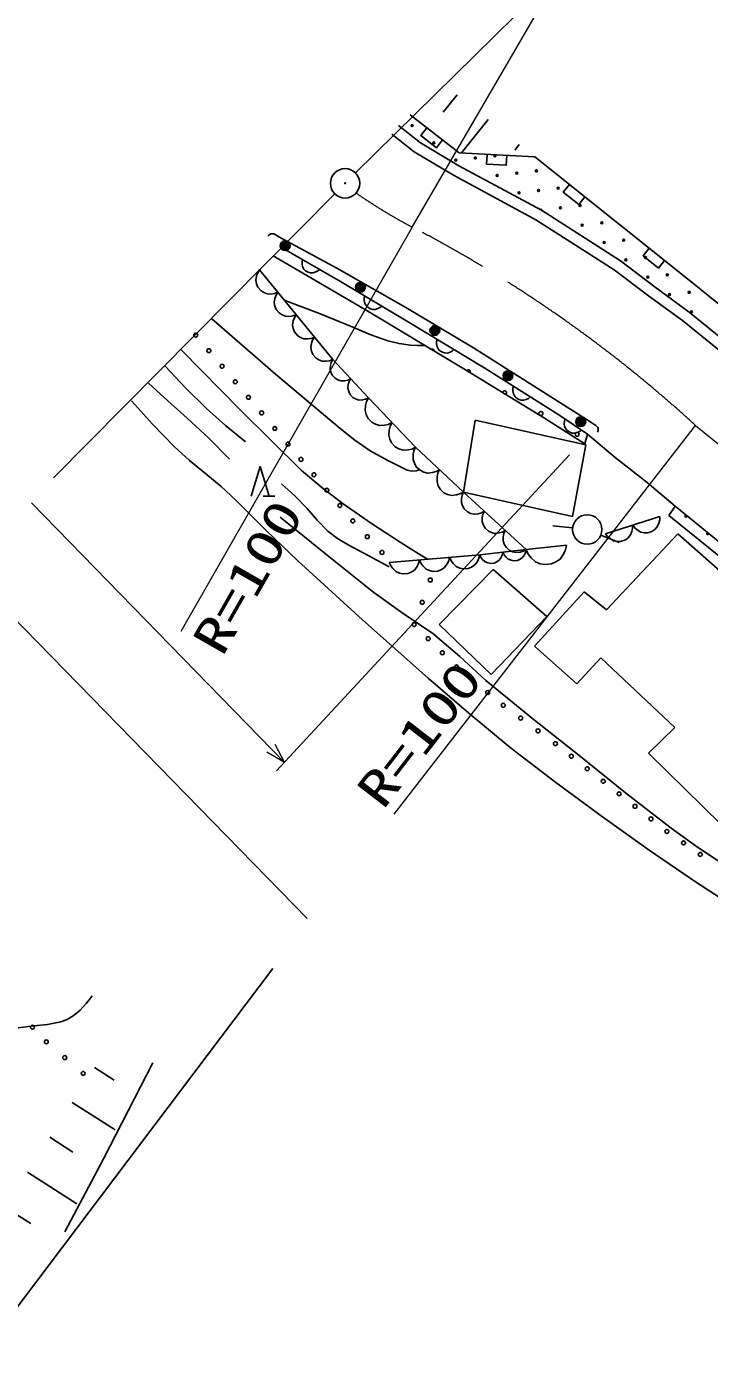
# Model space of a CAD drawing. Units: millimetres, scale not verified. Extents: x 40000 to 680000, y 20000 to 380000.
# Drawn here: x 281286 to 315915, y 246171 to 313828 of the extents above; entities that cross this region are included whole.
import ezdxf
from ezdxf.enums import TextEntityAlignment as Align

# ---------------------------------------------------------------- set-up
doc = ezdxf.new("R2010")
doc.units = ezdxf.units.MM
doc.header["$LTSCALE"] = 1000
doc.linetypes.add('CHAIN', pattern=[18.5, 12, -1.5, 3.5, -1.5])
for name, color, linetype, lineweight in [('M-BGD', 7, 'Continuous', 25), ('M-BGD-HTXT', 7, 'Continuous', 13), ('M-BMK', 2, 'CHAIN', 13), ('M-OTRS', 6, 'Continuous', 25)]:
    doc.layers.add(name, color=color, linetype=linetype, lineweight=lineweight)
doc.styles.add('ＭＳ ゴシック', font='')
doc.styles.get('ＭＳ ゴシック').set_extended_font_data('MS Gothic')

# ---------------------------------------------------------------- blocks, each defined once
blk = doc.blocks.new('BUHIN214')
at = {"color": 7, "linetype": 'Continuous', "lineweight": 25}
blk.add_circle((0, 0), 746, dxfattribs=at)
blk = doc.blocks.new('BUHIN217')
at = {"color": 7, "linetype": 'Continuous', "lineweight": 25}
blk.add_line((523, -552), (1030, -230), dxfattribs=at)
blk.add_lwpolyline([(13, -875), (-402, 633), (786, -385)], dxfattribs=at)
blk = doc.blocks.new('BUHIN221')
at = {"color": 7, "linetype": 'Continuous', "lineweight": 25}
blk.add_circle((0, 0), 99.5, dxfattribs=at)
blk = doc.blocks.new('BUHIN222')
at = {"color": 7, "linetype": 'Continuous', "lineweight": 25}
blk.add_circle((0, 0), 99.5, dxfattribs=at)
blk = doc.blocks.new('BUHIN223')
at = {"color": 7, "linetype": 'Continuous', "lineweight": 25}
blk.add_circle((0, 0), 99.5, dxfattribs=at)
blk = doc.blocks.new('BUHIN224')
at = {"color": 7, "linetype": 'Continuous', "lineweight": 25}
blk.add_circle((0, 0), 99.5, dxfattribs=at)
blk = doc.blocks.new('BUHIN225')
at = {"color": 7, "linetype": 'Continuous', "lineweight": 25}
blk.add_circle((0, 0), 99.5, dxfattribs=at)
blk = doc.blocks.new('BUHIN226')
at = {"color": 7, "linetype": 'Continuous', "lineweight": 25}
blk.add_circle((0, 0), 99.5, dxfattribs=at)
blk = doc.blocks.new('BUHIN227')
at = {"color": 7, "linetype": 'Continuous', "lineweight": 25}
blk.add_circle((0, 0), 99.5, dxfattribs=at)
blk = doc.blocks.new('BUHIN228')
at = {"color": 7, "linetype": 'Continuous', "lineweight": 25}
blk.add_circle((0, 0), 99.5, dxfattribs=at)
blk = doc.blocks.new('BUHIN229')
at = {"color": 7, "linetype": 'Continuous', "lineweight": 25}
blk.add_circle((0, 0), 99.5, dxfattribs=at)
blk = doc.blocks.new('BUHIN424')
at = {"color": 7, "linetype": 'Continuous', "lineweight": 25}
for radius in [249, 220, 191, 161, 132, 97.5, 67.5, 38.8, 7.5]:
    blk.add_circle((0, -249), radius, dxfattribs=at)
blk = doc.blocks.new('BUHIN463')
at = {"color": 7, "linetype": 'Continuous', "lineweight": 25}
blk.add_lwpolyline([(-463, -553), (-301, -618), (-138, -642), (74, -636), (242, -570), (393, -475), (537, -303), (604, -139), (639, 39), (608, 248), (554, 402), (463, 553)], dxfattribs=at)
blk = doc.blocks.new('BUHIN465')
at = {"color": 7, "linetype": 'Continuous', "lineweight": 25}
blk.add_lwpolyline([(-461, -370), (-341, -449), (-214, -494), (-42, -523), (103, -497), (240, -445), (383, -330), (463, -208), (520, -72), (529, 102), (509, 235), (461, 370)], dxfattribs=at)
blk = doc.blocks.new('BUHIN466')
at = {"color": 7, "linetype": 'Continuous', "lineweight": 25}
blk.add_lwpolyline([(-612, -464), (-459, -570), (-295, -633), (-74, -678), (116, -649), (295, -586), (485, -442), (593, -287), (672, -111), (690, 114), (669, 286), (612, 464)], dxfattribs=at)
blk = doc.blocks.new('BUHIN467')
at = {"color": 7, "linetype": 'Continuous', "lineweight": 25}
blk.add_lwpolyline([(-707, 127), (-684, -46), (-623, -199), (-513, -379), (-373, -492), (-216, -575), (3, -614), (179, -591), (350, -534), (516, -403), (622, -279), (707, -127)], dxfattribs=at)
blk = doc.blocks.new('BUHIN468')
at = {"color": 7, "linetype": 'Continuous', "lineweight": 25}
blk.add_lwpolyline([(-817, 154), (-791, -46), (-723, -223), (-597, -433), (-436, -565), (-256, -662), (-2, -710), (201, -685), (399, -621), (592, -471), (716, -329), (817, -154)], dxfattribs=at)
blk = doc.blocks.new('BUHIN469')
at = {"color": 7, "linetype": 'Continuous', "lineweight": 25}
blk.add_lwpolyline([(-840, 207), (-825, -2), (-764, -190), (-646, -415), (-486, -562), (-304, -674), (-44, -738), (169, -723), (379, -668), (588, -524), (725, -384), (840, -207)], dxfattribs=at)
blk = doc.blocks.new('BUHIN470')
at = {"color": 7, "linetype": 'Continuous', "lineweight": 25}
blk.add_lwpolyline([(-642, 169), (-632, 9), (-589, -136), (-501, -310), (-380, -425), (-242, -513), (-43, -565), (121, -557), (282, -517), (444, -409), (551, -304), (642, -169)], dxfattribs=at)
blk = doc.blocks.new('BUHIN471')
at = {"color": 7, "linetype": 'Continuous', "lineweight": 25}
blk.add_lwpolyline([(-697, 231), (-698, 54), (-659, -110), (-574, -308), (-449, -443), (-302, -549), (-86, -621), (95, -623), (276, -590), (463, -482), (588, -373), (697, -231)], dxfattribs=at)
blk = doc.blocks.new('BUHIN132')
at = {"color": 7, "linetype": 'Continuous', "lineweight": 25}
blk.add_circle((0, 0), 99.5, dxfattribs=at)
blk = doc.blocks.new('BUHIN133')
at = {"color": 7, "linetype": 'Continuous', "lineweight": 25}
blk.add_circle((0, 0), 99.5, dxfattribs=at)

msp = doc.modelspace()

# ---------------------------------------------------------------- linework, layer by layer
at = {"layer": 'M-BGD'}
for p, q in [((297973, 306416), (315762, 323931)), ((303124, 310378), (302416, 309496)), ((300748, 309360), (303226, 307433)), ((300153, 308818), (301262, 307935)), ((304698, 309116), (303343, 307426)), ((300949, 307482), (299810, 308387)), ((301262, 307935), (303214, 306772)), ((306273, 307853), (306047, 307571)), ((302943, 306293), (300949, 307482)), ((303226, 307433), (307060, 307222)), ((307060, 307222), (311358, 303808)), ((303214, 306772), (307401, 304519)), ((307122, 304044), (302943, 306293)), ((296911, 305357), (282647, 290956)), ((307401, 304519), (311410, 301957)), ((311095, 301505), (307122, 304044)), ((311358, 303808), (315149, 300774)), ((294517, 302944), (294078, 303183)), ((294215, 302635), (297208, 300917)), ((293795, 302207), (298509, 299457)), ((311410, 301957), (313164, 300630)), ((293102, 301500), (296817, 296952)), ((312835, 300189), (311095, 301505)), ((297208, 300917), (300527, 298926)), ((313164, 300630), (314890, 299362)), ((315149, 300774), (327108, 291042)), ((314555, 298926), (312835, 300189)), ((298509, 299457), (303553, 296430)), ((314890, 299362), (317211, 297488)), ((300527, 298926), (304535, 296510)), ((316867, 297059), (314555, 298926)), ((296817, 296952), (298621, 295005)), ((303553, 296430), (307562, 293987)), ((304535, 296510), (308279, 294146)), ((298621, 295005), (301015, 292505)), ((304044, 293876), (303444, 290236)), ((309645, 292624), (304044, 293876)), ((307562, 293987), (309606, 292686)), ((308279, 294146), (309739, 293164)), ((309949, 293746), (309527, 294013)), ((309739, 293164), (309606, 292686)), ((311139, 291986), (309739, 293164)), ((301015, 292505), (303444, 290236)), ((309645, 292624), (308968, 288993)), ((312765, 290728), (311139, 291986)), ((314185, 289514), (312765, 290728)), ((303444, 290236), (308968, 288993)), ((303444, 290236), (306622, 287321)), ((310651, 288127), (313402, 289002)), ((313858, 289042), (314185, 289514)), ((322499, 282070), (313858, 289042)), ((314185, 289514), (325222, 280509)), ((308976, 288417), (307982, 288522)), ((306622, 287321), (308672, 287549)), ((310417, 288055), (311343, 287678)), ((310691, 284262), (314319, 288126)), ((314319, 288126), (333388, 271285)), ((299681, 286673), (304271, 287058)), ((304271, 287058), (306622, 287321)), ((302218, 283524), (304946, 286314)), ((304946, 286314), (307675, 283934)), ((307039, 282416), (309562, 285186)), ((309562, 285186), (310691, 284262)), ((304843, 280980), (302218, 283524)), ((307675, 283934), (304843, 280980)), ((307039, 282416), (309201, 280519)), ((310419, 281833), (309201, 280519)), ((314169, 278307), (310419, 281833)), ((312823, 276993), (314169, 278307)), ((320975, 269017), (312823, 276993)), ((278721, 246171), (293775, 266086)), ((287692, 261298), (285184, 256439)), ((284723, 261067), (285731, 260421)), ((283589, 259298), (285767, 257902)), ((282455, 257530), (283625, 256779)), ((285184, 256439), (283221, 252727)), ((281321, 255761), (283824, 254155)), ((280186, 253992), (281501, 253149))]:
    msp.add_line(p, q, dxfattribs=at)
for points in [[(301592, 308703), (301285, 308309), (302074, 307695), (302381, 308089)], [(304644, 307355), (304616, 306855), (305615, 306800), (305642, 307300)], [(308817, 305826), (308506, 305434), (309289, 304812), (309600, 305204)], [(293520, 303202), (293546, 303240), (293584, 303278), (293632, 303309), (293673, 303324), (293723, 303333), (293775, 303331), (293818, 303320), (293859, 303302), (294078, 303183)], [(294517, 302944), (297022, 301581), (300527, 299590), (303951, 297545), (309527, 294013)], [(312863, 302604), (312551, 302213), (313332, 301589), (313644, 301979)], [(296145, 301527), (296053, 301448), (295953, 301393), (295816, 301345), (295690, 301348), (295571, 301376), (295436, 301453), (295352, 301542), (295286, 301648), (295257, 301792), (295253, 301907), (295278, 302025)], [(294352, 299970), (296135, 299296), (297911, 298559), (298750, 298200), (299615, 297895), (300177, 297761), (300750, 297686), (301116, 297670), (301492, 297667)], [(299296, 299664), (299203, 299586), (299101, 299534), (298963, 299488), (298838, 299493), (298719, 299524), (298586, 299603), (298503, 299694), (298440, 299802), (298413, 299946), (298412, 300061), (298439, 300179)], [(290674, 299023), (293908, 296219), (297181, 293461), (297936, 292868), (298713, 292333), (299599, 291834), (300591, 291348), (300816, 291299), (301044, 291313), (301152, 291351), (301252, 291403)], [(302959, 297460), (302866, 297382), (302764, 297329), (302626, 297284), (302501, 297289), (302382, 297320), (302249, 297400), (302167, 297491), (302103, 297599), (302077, 297743), (302076, 297858), (302103, 297976)], [(289125, 297442), (292153, 294369), (295229, 291333), (296264, 290466), (297344, 289640), (298771, 288645), (300239, 287694), (300926, 287263), (301614, 286836)], [(288312, 296612), (289336, 295520), (290401, 294472), (291379, 293618), (292392, 292786)], [(291575, 291906), (290519, 292969), (289423, 293987), (288441, 294865), (287472, 295756)], [(306830, 295061), (306735, 294985), (306632, 294935), (306493, 294892), (306368, 294900), (306250, 294933), (306119, 295016), (306038, 295109), (305977, 295218), (305953, 295363), (305955, 295478), (305984, 295595)], [(286600, 294866), (287666, 293684), (288773, 292546), (289553, 291834), (290374, 291166), (291153, 290526), (291899, 289833), (293448, 288274), (295046, 286752), (298323, 283755), (301651, 280794), (303711, 279020), (305809, 277293), (308132, 275516), (310502, 273778), (312870, 272082), (315270, 270436), (316809, 269448)], [(309424, 293376), (309326, 293303), (309222, 293255), (309082, 293217), (308957, 293229), (308840, 293265), (308711, 293352), (308634, 293447), (308576, 293558), (308556, 293703), (308561, 293818), (308594, 293934)], [(309949, 293746), (310160, 293612), (310200, 293581), (310231, 293546), (310256, 293501), (310271, 293456), (310277, 293404), (310274, 293355), (310257, 293305), (310238, 293267)], [(294214, 290649), (294883, 290051), (295517, 289402), (296019, 288806), (296561, 288255), (297055, 287890), (297596, 287566), (298641, 287004), (299681, 286438)], [(316673, 271337), (315315, 272238), (313984, 273194), (311670, 274985), (309385, 276830), (306965, 278734), (304582, 280685), (303261, 281900), (301897, 283071), (300382, 284079), (298895, 285141), (296523, 287044), (294152, 288958)], [(306622, 287321), (306725, 287094), (306870, 286908), (307095, 286704), (307334, 286606), (307584, 286556), (307901, 286591), (308134, 286695), (308346, 286843), (308520, 287091), (308616, 287304), (308672, 287549)], [(280856, 263084), (281646, 263185), (282344, 263253), (283017, 263380), (283345, 263499), (283652, 263677), (283994, 263969), (284306, 264316), (284455, 264502), (284608, 264699)]]:
    msp.add_lwpolyline(points, dxfattribs=at)
for centre, radius in [((300838, 308816), 49.8), ((301945, 307936), 49.8), ((304046, 307171), 49.8), ((303053, 307057), 49.8), ((307141, 306519), 49.8), ((305154, 306291), 49.8), ((306147, 306405), 49.8), ((306261, 305412), 49.8), ((307255, 305526), 49.8), ((308248, 305640), 49.8), ((308362, 304646), 49.8), ((309356, 304760), 49.8), ((309470, 303767), 49.8), ((310463, 303880), 49.8), ((294399, 302725), 249), ((294399, 302725), 220), ((294399, 302725), 191), ((294399, 302725), 161), ((294399, 302725), 132), ((294399, 302725), 97.5), ((294399, 302725), 67.5), ((294399, 302725), 38.8), ((294399, 302725), 7.5), ((310577, 302887), 49.8), ((311570, 303001), 49.8), ((311684, 302007), 49.8), ((312678, 302121), 49.8), ((312792, 301128), 49.8), ((313785, 301242), 49.8), ((298218, 300616), 249), ((298218, 300616), 220), ((298218, 300616), 191), ((298218, 300616), 161), ((298218, 300616), 132), ((298218, 300616), 97.5), ((298218, 300616), 67.5), ((298218, 300616), 38.8), ((298218, 300616), 7.5), ((314893, 300362), 49.8), ((313899, 300248), 49.8), ((315007, 299369), 49.8), ((301990, 298426), 249), ((301990, 298426), 220), ((301990, 298426), 191), ((301990, 298426), 161), ((301990, 298426), 132), ((301990, 298426), 97.5), ((301990, 298426), 67.5), ((301990, 298426), 38.8), ((301990, 298426), 7.5), ((309211, 293163), 99.5)]:
    msp.add_circle(centre, radius, dxfattribs=at)
for centre, radius, start, end in [((305040, 307285), 49.8, 102.17892, 71.52134), ((307369, 304532), 49.8, 334.48828, 147.67965), ((300012, 298443), 99.5, 43.84631, 74.21883), ((301851, 297387), 99.5, 2.51404, 115.55109), ((303691, 296331), 99.5, 335.91251, 141.3671), ((305531, 295275), 99.5, 302.98619, 174.29342), ((307371, 294219), 99.5, 245.68441, 231.5952), ((314726, 289013), 49.8, 71.57645, 29.9992), ((315831, 288130), 49.8, 101.64645, 359.9292)]:
    msp.add_arc(centre, radius, start, end, dxfattribs=at)
at = {"layer": 'M-BGD-HTXT'}
for p, q in [((300845, 303669), (311496, 321982)), ((300845, 303669), (289098, 283171)), ((299923, 273903), (315218, 293614)), ((308820, 292121), (293965, 276098)), ((294369, 276534), (281528, 289692)), ((295514, 268623), (277445, 287111))]:
    msp.add_line(p, q, dxfattribs=at)
msp.add_lwpolyline([(293877, 277451), (294369, 276534), (293467, 277051)], dxfattribs=at)
msp.add_arc((356528, 388866), 81000, 236.06543, 278.29102, dxfattribs=at)
at = {"layer": 'M-BMK'}
msp.add_line((315218, 293614), (329918, 281619), dxfattribs=at)
for centre, radius, start, end in [((313471, 327671), 27121, 235.15625, 242.25488), ((269428, 243459), 67914, 47.60388, 62.44409)]:
    msp.add_arc(centre, radius, start, end, dxfattribs=at)
at = {"layer": 'M-OTRS'}
for radius in [746, 22.5]:
    msp.add_circle((297439, 305889), radius, dxfattribs=at)

# ---------------------------------------------------------------- block references
at = {"layer": 'M-BGD'}
for name, p, rotation in [('BUHIN471', (293566, 300931), 327.61039), ('BUHIN471', (294495, 299794), 327.61039), ('BUHIN471', (295424, 298657), 327.61039), ('BUHIN221', (289861, 298193), 327.61039), ('BUHIN471', (296353, 297520), 327.61039), ('BUHIN221', (290529, 297404), 327.61039), ('BUHIN221', (291198, 296615), 327.61039), ('BUHIN470', (297268, 296465), 327.61039), ('BUHIN424', (305837, 296351), 327.61039), ('BUHIN221', (291867, 295826), 327.61039), ('BUHIN470', (298170, 295491), 327.61039), ('BUHIN221', (292536, 295037), 327.61039), ('BUHIN469', (299220, 294380), 327.61039), ('BUHIN221', (293204, 294248), 327.61039), ('BUHIN469', (300417, 293130), 327.61039), ('BUHIN424', (309527, 294013), 327.61039), ('BUHIN221', (293873, 293459), 327.61039), ('BUHIN221', (294542, 292670), 327.61039), ('BUHIN468', (301622, 291938), 327.61039), ('BUHIN222', (295199, 291891), 327.61039), ('BUHIN217', (293130, 290780), 327.61039), ('BUHIN222', (295857, 291112), 327.61039), ('BUHIN468', (302837, 290803), 327.61039), ('BUHIN222', (296514, 290333), 327.61039), ('BUHIN222', (297172, 289553), 327.61039), ('BUHIN467', (303974, 289750), 327.61039), ('BUHIN222', (297829, 288774), 327.61039), ('BUHIN467', (305033, 288778), 327.61039), ('BUHIN214', (309722, 288338), 327.61039), ('BUHIN463', (311339, 288345), 327.61039), ('BUHIN463', (312714, 288783), 327.61039), ('BUHIN467', (306093, 287807), 327.61039), ('BUHIN223', (298568, 287976), 327.61039), ('BUHIN466', (301976, 286866), 327.61039), ('BUHIN466', (303506, 286994), 327.61039), ('BUHIN465', (304859, 287124), 327.61039), ('BUHIN465', (306034, 287255), 327.61039), ('BUHIN223', (299308, 287178), 327.61039), ('BUHIN466', (300446, 286737), 327.61039), ('BUHIN224', (301760, 285777), 327.61039), ('BUHIN224', (301351, 284649), 327.61039), ('BUHIN224', (300942, 283520), 327.61039), ('BUHIN225', (301658, 282804), 327.61039), ('BUHIN225', (302373, 282089), 327.61039), ('BUHIN225', (303089, 281373), 327.61039), ('BUHIN226', (303880, 280724), 327.61039), ('BUHIN226', (304672, 280075), 327.61039), ('BUHIN226', (305463, 279427), 327.61039), ('BUHIN227', (306345, 278778), 327.61039), ('BUHIN227', (307227, 278129), 327.61039), ('BUHIN227', (308109, 277481), 327.61039), ('BUHIN228', (308917, 276845), 327.61039), ('BUHIN228', (309724, 276210), 327.61039), ('BUHIN228', (310532, 275575), 327.61039), ('BUHIN228', (311339, 274939), 327.61039), ('BUHIN228', (312147, 274304), 327.61039), ('BUHIN228', (312954, 273669), 327.61039), ('BUHIN228', (313762, 273034), 327.61039), ('BUHIN229', (314608, 272450), 327.61039), ('BUHIN229', (315455, 271866), 327.61039), ('BUHIN133', (281577, 263109), 335.9687), ('BUHIN132', (282283, 262366), 335.9687), ('BUHIN132', (283217, 261566), 335.9687), ('BUHIN132', (284151, 260766), 335.9687)]:
    msp.add_blockref(name, p, dxfattribs=dict(at, rotation=rotation))

# ---------------------------------------------------------------- texts
at = {"layer": 'M-BGD-HTXT', "style": 'ＭＳ ゴシック', "width": 1.35}
for rotation, p in [(60.3, (291687, 281557)), (52.3, (299794, 273731))]:
    msp.add_text('R=100', height=1833, rotation=rotation, dxfattribs=at).set_placement(p, align=Align.BOTTOM_LEFT)

doc.saveas('drawing.dxf')
